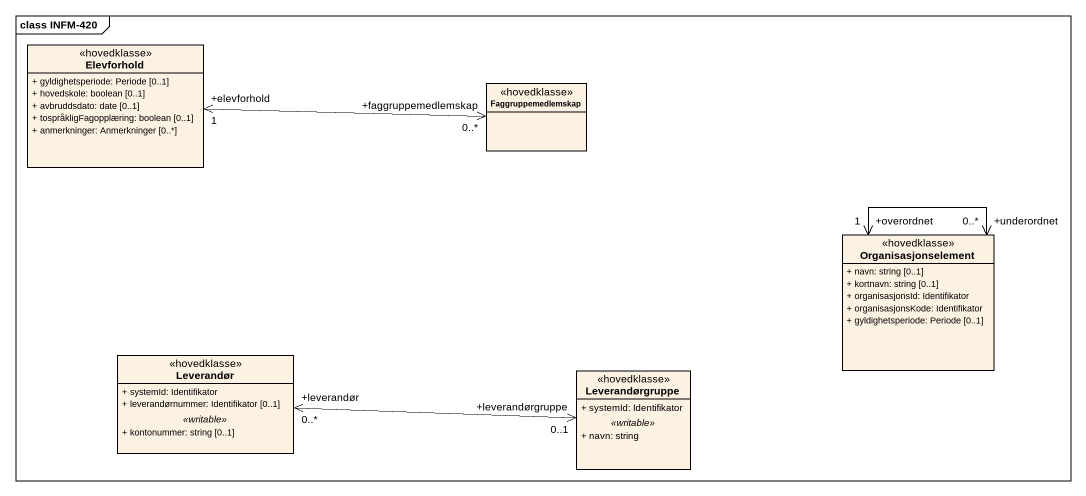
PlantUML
@startuml
mainframe class INFM-420
hide circle
hide empty members
skinparam classAttributeIconSize 0
class Elevforhold <<hovedklasse>> {
  + gyldighetsperiode: Periode [0..1]
  + hovedskole: boolean [0..1]
  + avbruddsdato: date [0..1]
  + tospråkligFagopplæring: boolean [0..1]
  + anmerkninger: Anmerkninger [0..*]
}
class Faggruppemedlemskap <<hovedklasse>>
class Organisasjonselement <<hovedklasse>> {
  + navn: string [0..1]
  + kortnavn: string [0..1]
  + organisasjonsId: Identifikator
  + organisasjonsKode: Identifikator
  + gyldighetsperiode: Periode [0..1]
}
class Leverandør <<hovedklasse>> {
  + systemId: Identifikator
  + leverandørnummer: Identifikator [0..1]
  .. <<writable>> ..
  + kontonummer: string [0..1]
}
class Leverandørgruppe <<hovedklasse>> {
  + systemId: Identifikator
  .. <<writable>> ..
  + navn: string
}
Elevforhold "+elevforhold\n1" <-right-> "+faggruppemedlemskap\n0..*" Faggruppemedlemskap
Organisasjonselement "+underordnet\n0..*" <--> "+overordnet\n1" Organisasjonselement
Leverandør "+leverandør\n0..*" <-right-> "+leverandørgruppe\n0..1" Leverandørgruppe
@enduml
